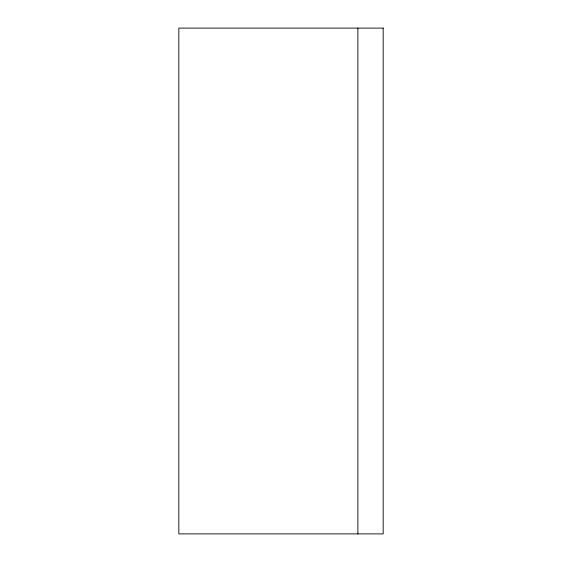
<?xml version="1.0" encoding="UTF-8"?>
<svg xmlns="http://www.w3.org/2000/svg" width="562" height="562" viewBox="0 0 562 562"><rect width="100%" height="100%" fill="white"/><g stroke="black" fill="none" stroke-linecap="round" stroke-linejoin="round"><path stroke-width="0.84" d="M357.882 28.1L357.882 533.9M383.172 28.1L178.828 28.1L178.828 533.9L383.172 533.9L383.172 28.1"/></g></svg>
